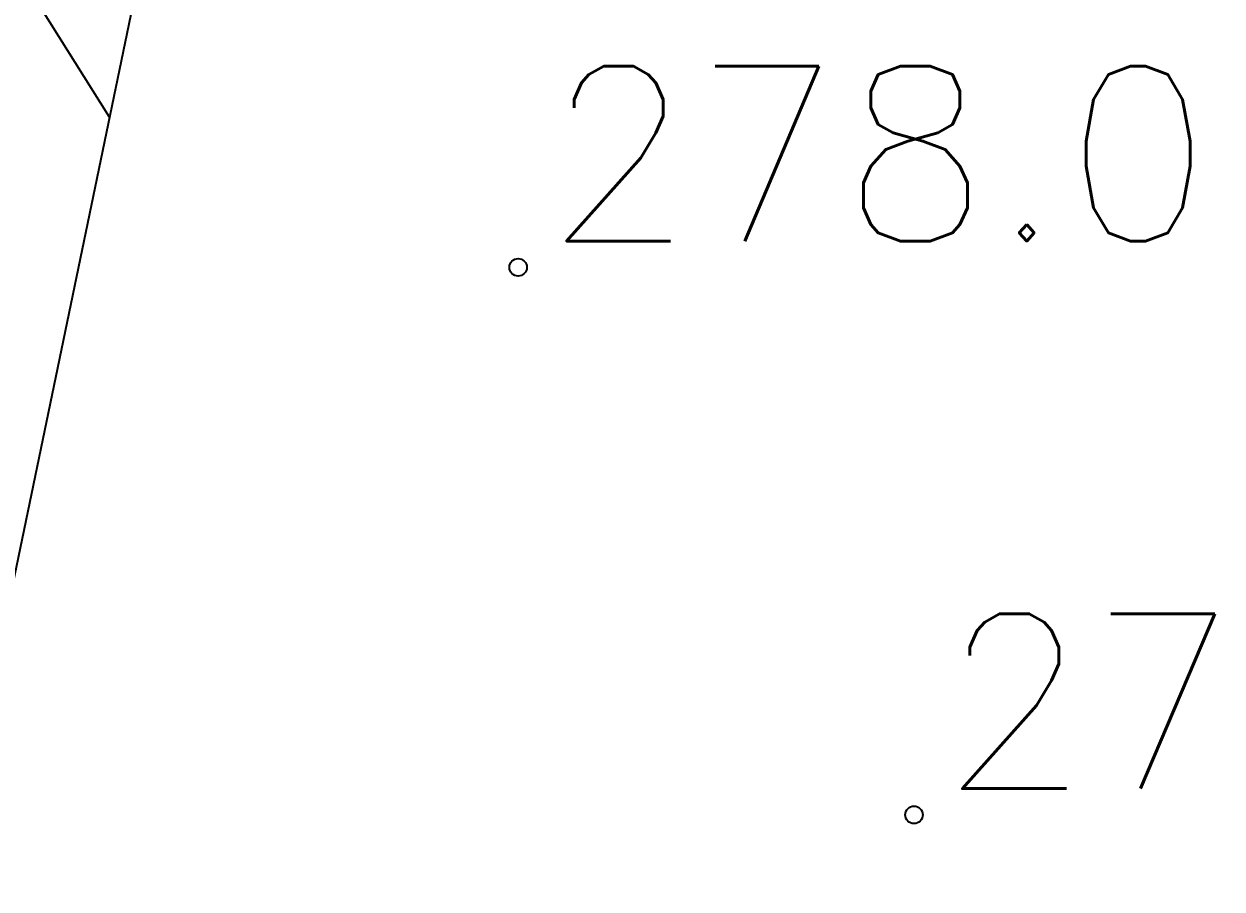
# Model space of a CAD drawing. Extents: x 524954 to 526204, y 9523489 to 9524010.
# Drawn here: x 525618.3 to 525625.15, y 9523730.7 to 9523735.65 of the extents above; entities that cross this region are included whole.
import ezdxf

# ---------------------------------------------------------------- set-up
doc = ezdxf.new("R2010")
doc.units = 0
doc.header["$PDMODE"] = 33
doc.header["$PDSIZE"] = 0.1
for name, color, linetype in [('Bati', 6, 'Continuous'), ('Bati_H', 1, 'Continuous'), ('TopoAlt', 3, 'Continuous'), ('TOPOJIS', 7, 'Continuous')]:
    doc.layers.add(name, color=color, linetype=linetype)
doc.styles.add('Simplex 1.0', font='Simplex.shx', dxfattribs={"width": 0.99, "height": 1})

# ---------------------------------------------------------------- blocks, each defined once
blk = doc.blocks.new('TCPOINT M')
at = {"color": 0}
blk.add_point((0, 0), dxfattribs=at)
at = {"layer": 'TopoAlt', "style": 'Simplex 1.0', "width": 0.99}
blk.add_attdef('ALT', (0.15, 0.15), '', height=1, dxfattribs=at)

msp = doc.modelspace()

# ---------------------------------------------------------------- hatches: boundary and pattern name
at = {"layer": 'Bati_H'}
h = msp.add_hatch(dxfattribs=at)
h.set_pattern_fill('_U', color=256, scale=2, angle=-57.90534, style=0, pattern_type=0)
h.set_pattern_definition([(302.094655599, (0, 0), (1.69434297035, 1.06263911976), [])])
h.paths.add_polyline_path([(525599.9123, 9523745.9978), (525597.0572, 9523733.5373), (525601.7842, 9523732.425), (525601.4621, 9523730.5914), (525610.0338, 9523728.6986), (525610.2683, 9523729.9139), (525612.3348, 9523729.5911), (525612.0876, 9523727.2674), (525616.9626, 9523726.333), (525617.2406, 9523727.6426), (525619.6519, 9523739.2617), (525622.8841, 9523738.5211), (525623.2745, 9523740.1879), (525623.374, 9523740.622)])

# ---------------------------------------------------------------- linework, layer by layer
at = {"layer": 'Bati', "flags": 128}
msp.add_lwpolyline([(525599.9123, 9523745.9978), (525597.0572, 9523733.5373), (525601.7842, 9523732.425), (525601.4621, 9523730.5914), (525610.0338, 9523728.6986), (525610.2683, 9523729.9139), (525612.3348, 9523729.5911), (525612.0876, 9523727.2674), (525616.9626, 9523726.333), (525617.2406, 9523727.6426), (525619.6519, 9523739.2617), (525622.8841, 9523738.5211), (525623.2745, 9523740.1879), (525623.374, 9523740.622)], close=True, dxfattribs=at)

# ---------------------------------------------------------------- block references
at = {"layer": 'TOPOJIS'}
ref = msp.add_blockref('TCPOINT M', (525621.1264, 9523734.2557, 278.089), dxfattribs=at)
ref.add_attrib('ALT', '278.09', (525621.2764, 9523734.4057, 278.089), dxfattribs={"layer": 'TopoAlt', "height": 1, "style": 'Simplex 1.0', "width": 0.99})
ref = msp.add_blockref('TCPOINT M', (525623.3894, 9523731.1243, 277.972), dxfattribs=at)
ref.add_attrib('ALT', '277.97', (525623.5394, 9523731.2743, 277.972), dxfattribs={"layer": 'TopoAlt', "height": 1, "style": 'Simplex 1.0', "width": 0.99})

doc.saveas('drawing.dxf')
